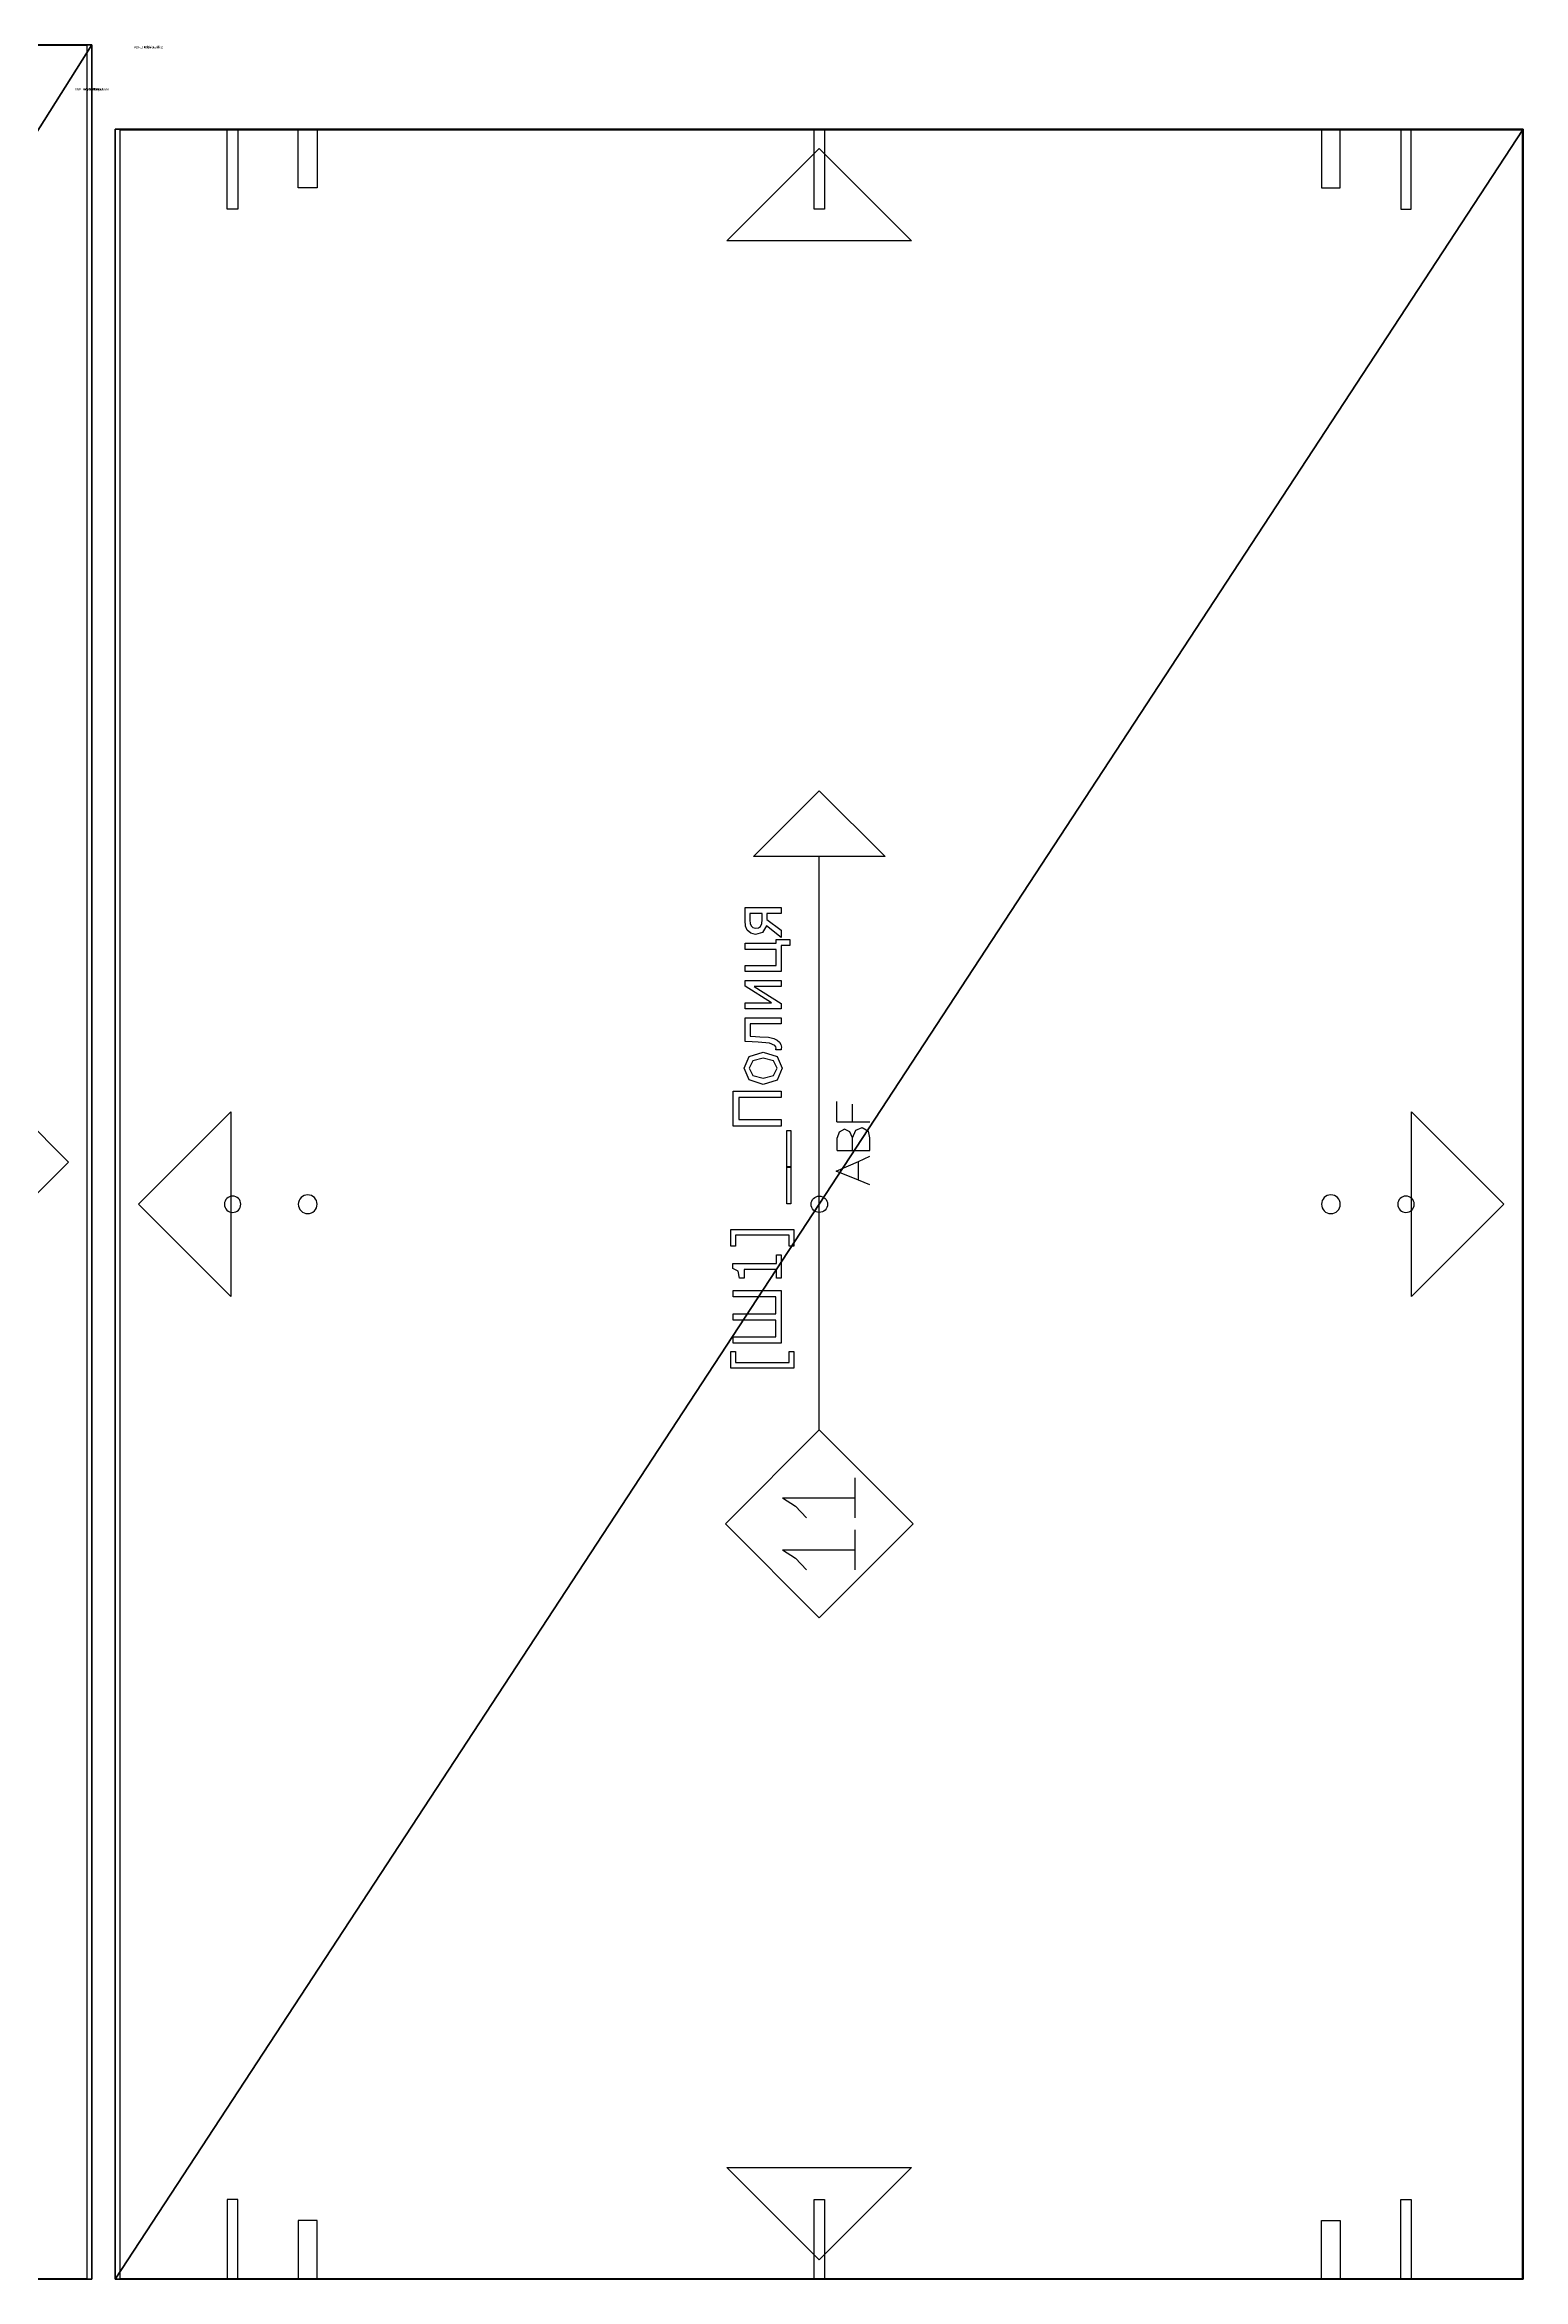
# Model space of a CAD drawing. Header units: millimetres. Extents: x -53597 to 18, y -2458 to 2097.
# Drawn here: x -5986 to -5356, y 0 to 952 of the extents above; entities that cross this region are included whole.
import ezdxf

# ---------------------------------------------------------------- set-up
doc = ezdxf.new("R2010")
doc.units = ezdxf.units.MM
doc.header["$LTSCALE"] = 25.4
doc.layers.get('0').update_dxf_attribs({"true_color": 0xffffff})
for name, color, linetype, true_color in [('-', 216, 'Continuous', 0x770077), ('ABF_cuttingLines', 32, 'Continuous', 0xcc6600), ('ABF_D10.0_DEPTH18', 134, 'Continuous', 0x009987), ('ABF_D5.0_DEPTH1', 36, 'Continuous', 0x664400), ('ABF_edgeBanding', 32, 'Continuous', 0xcc5400), ('ABF_Label', 253, 'Continuous', 0x9999cc), ('D7-DEPTHF-$44817', 134, 'Continuous', 0x009987), ('D8-DEPTH12-$38878', 252, 'Continuous', 0x777799), ('DSIDE-4.5', 190, 'Continuous', 0x9900ff), ('DSIDE-8', 22, 'Continuous', 0xcc4400), ('Dside4.5', 134, 'Continuous', 0x009987)]:
    doc.layers.add(name, color=color, linetype=linetype, true_color=true_color)

# ---------------------------------------------------------------- blocks, each defined once
blk = doc.blocks.new('Group527#2')
at = {"layer": 'D7-DEPTHF-$44817', "color": 0, "extrusion": (0, 0, -1)}
blk.add_circle((-9, 0), 3.5, dxfattribs=at)
at = {"layer": 'D8-DEPTH12-$38878', "color": 0, "extrusion": (0, 0, -1)}
blk.add_circle((-9, -32), 4, dxfattribs=at)
blk = doc.blocks.new('Group531#1')
at = {"layer": 'D7-DEPTHF-$44817', "color": 0, "extrusion": (0, 0, -1)}
blk.add_circle((-9, 0), 3.5, dxfattribs=at)
at = {"layer": 'D8-DEPTH12-$38878', "color": 0, "extrusion": (0, 0, -1)}
blk.add_circle((-9, 32), 4, dxfattribs=at)
blk = doc.blocks.new('Group538#1')
at = {"layer": 'D7-DEPTHF-$44817', "color": 0}
blk.add_circle((9, 0, 18), 3.5, dxfattribs=at)
blk = doc.blocks.new('Group564#1')
at = {"layer": 'DSIDE-4.5', "color": 0, "extrusion": (-1, 0, -3.49763e-16)}
blk.add_circle((0, -9), 2.25, dxfattribs=at)
at = {"layer": 'DSIDE-8', "color": 0, "extrusion": (-1, 0, -3.49763e-16)}
blk.add_circle((32, -9), 4, dxfattribs=at)
blk = doc.blocks.new('Group565#1')
at = {"layer": 'DSIDE-4.5', "color": 0}
blk.add_polyline3d([(0, -2.25, 0), (-34, -2.25, 0), (-34, 2.25, 0), (0, 2.25, 0), (0, -2.25, 0)], close=True, dxfattribs=at)
at = {"layer": 'DSIDE-8', "color": 0}
blk.add_polyline3d([(0, -36, 0), (-25, -36, 0), (-25, -28, 0), (0, -28, 0), (0, -36, 0)], close=True, dxfattribs=at)
blk = doc.blocks.new('Group568#1')
at = {"layer": 'DSIDE-4.5', "color": 0, "extrusion": (-1, 0, -3.49763e-16)}
blk.add_circle((0, -9), 2.25, dxfattribs=at)
at = {"layer": 'DSIDE-8', "color": 0, "extrusion": (-1, 0, -3.49763e-16)}
blk.add_circle((-32, -9), 4, dxfattribs=at)
blk = doc.blocks.new('Group569#1')
at = {"layer": 'DSIDE-4.5', "color": 0}
blk.add_polyline3d([(0, 2.25, 0), (-34, 2.25, 0), (-34, -2.25, 0), (0, -2.25, 0), (0, 2.25, 0)], close=True, dxfattribs=at)
at = {"layer": 'DSIDE-8', "color": 0}
blk.add_polyline3d([(0, 36, 0), (-25, 36, 0), (-25, 28, 0), (0, 28, 0), (0, 36, 0)], close=True, dxfattribs=at)
blk = doc.blocks.new('Group572#1')
at = {"layer": 'DSIDE-4.5', "color": 0, "extrusion": (1, 0, 3.49763e-16)}
blk.add_circle((0, -9), 2.25, dxfattribs=at)
at = {"layer": 'DSIDE-8', "color": 0, "extrusion": (1, 0, 3.49763e-16)}
blk.add_circle((-32, -9), 4, dxfattribs=at)
blk = doc.blocks.new('Group573#1')
at = {"layer": 'DSIDE-4.5', "color": 0}
blk.add_polyline3d([(0, -2.25, 0), (34, -2.25, 0), (34, 2.25, 0), (0, 2.25, 0), (0, -2.25, 0)], close=True, dxfattribs=at)
at = {"layer": 'DSIDE-8', "color": 0}
blk.add_polyline3d([(0, -36, 0), (25, -36, 0), (25, -28, 0), (0, -28, 0), (0, -36, 0)], close=True, dxfattribs=at)
blk = doc.blocks.new('Group576#1')
at = {"layer": 'DSIDE-4.5', "color": 0, "extrusion": (1, 0, 3.49763e-16)}
blk.add_circle((0, -9), 2.25, dxfattribs=at)
at = {"layer": 'DSIDE-8', "color": 0, "extrusion": (1, 0, 3.49763e-16)}
blk.add_circle((32, -9), 4, dxfattribs=at)
blk = doc.blocks.new('Group577#1')
at = {"layer": 'DSIDE-4.5', "color": 0}
blk.add_polyline3d([(0, 2.25, 0), (34, 2.25, 0), (34, -2.25, 0), (0, -2.25, 0), (0, 2.25, 0)], close=True, dxfattribs=at)
at = {"layer": 'DSIDE-8', "color": 0}
blk.add_polyline3d([(0, 36, 0), (25, 36, 0), (25, 28, 0), (0, 28, 0), (0, 36, 0)], close=True, dxfattribs=at)
blk = doc.blocks.new('Group575#2')
at = {"layer": 'Dside4.5', "color": 0, "extrusion": (1, 0, 0)}
blk.add_circle((0, -9), 2.25, dxfattribs=at)
blk = doc.blocks.new('Group576#2')
at = {"layer": 'Dside4.5', "color": 0}
blk.add_polyline3d([(0, -2.25, 0), (-34, -2.25, 0), (-34, 2.25, 0), (0, 2.25, 0), (0, -2.25, 0)], close=True, dxfattribs=at)
blk = doc.blocks.new('Group578#1')
at = {"layer": 'Dside4.5', "color": 0, "extrusion": (-1, 0, 0)}
blk.add_circle((0, -9), 2.25, dxfattribs=at)
blk = doc.blocks.new('Group579#1')
at = {"layer": 'Dside4.5', "color": 0}
blk.add_polyline3d([(0, 2.25, 0), (34, 2.25, 0), (34, -2.25, 0), (0, -2.25, 0), (0, 2.25, 0)], close=True, dxfattribs=at)
blk = doc.blocks.new('Group446#1')
at = {"layer": 'ABF_Label', "color": 0}
for p, q in [((-44.35, 6.86), (-44.35, 23.92)), ((-44.35, 23.92), (-39.8, 23.92)), ((-39.8, 22.67), (-42.82, 22.67)), ((-42.82, 22.67), (-42.82, 8.11)), ((-39.8, 23.92), (-39.8, 22.67)), ((-37.62, 10.29), (-37.62, 23.33)), ((-37.62, 23.33), (-35.88, 23.33)), ((-35.88, 23.33), (-35.88, 11.8)), ((-31.35, 11.8), (-31.35, 23.33)), ((-31.35, 23.33), (-29.61, 23.33)), ((-29.61, 23.33), (-29.61, 11.8)), ((-25.08, 11.8), (-25.08, 23.33)), ((-25.08, 23.33), (-23.34, 23.33)), ((-23.34, 23.33), (-23.34, 10.29)), ((-20.04, 21.55), (-18.06, 21.94)), ((-20.04, 20.36), (-20.04, 21.55)), ((-17.67, 20.36), (-20.04, 20.36)), ((-18.06, 21.94), (-17.35, 23.38)), ((-17.67, 11.62), (-17.67, 20.36)), ((-17.35, 23.38), (-15.99, 23.38)), ((-15.99, 23.38), (-15.99, 11.62)), ((-11.37, 22.67), (-11.37, 23.92)), ((-11.37, 23.92), (-6.81, 23.92)), ((-8.35, 22.67), (-11.37, 22.67)), ((-8.35, 8.11), (-8.35, 22.67)), ((-6.81, 23.92), (-6.81, 6.86)), ((21.15, 10.29), (21.15, 23.33)), ((21.15, 23.33), (30.62, 23.33)), ((28.89, 21.79), (22.89, 21.79)), ((22.89, 21.79), (22.89, 10.29)), ((28.89, 10.29), (28.89, 21.79)), ((30.62, 23.33), (30.62, 10.29)), ((32.44, 15.18), (33.65, 18.99)), ((33.65, 18.99), (36.82, 20.35)), ((36.82, 18.93), (34.84, 18)), ((36.82, 20.35), (39.99, 18.99)), ((38.79, 18), (36.82, 18.93)), ((39.99, 18.99), (41.18, 15.18)), ((43.88, 16.5), (43.95, 18.2)), ((43.95, 18.2), (44, 20.07)), ((44, 20.07), (50.45, 20.07)), ((45.44, 18.69), (45.39, 17.29)), ((48.8, 18.69), (45.44, 18.69)), ((48.8, 10.29), (48.8, 18.69)), ((50.45, 20.07), (50.45, 10.29)), ((52.83, 10.29), (52.83, 20.07)), ((52.83, 20.07), (54.46, 20.07)), ((54.46, 20.07), (54.46, 12.89)), ((54.46, 12.89), (59.02, 20.07)), ((59.02, 20.07), (60.56, 20.07)), ((60.56, 20.07), (60.56, 10.29)), ((62.94, 10.29), (62.94, 20.07)), ((62.94, 20.07), (64.59, 20.07)), ((64.59, 20.07), (64.59, 11.71)), ((68.96, 11.71), (68.96, 20.07)), ((68.96, 20.07), (70.6, 20.07)), ((70.6, 20.07), (70.6, 11.71)), ((72.99, 17.29), (73.31, 18.56)), ((73.31, 18.56), (74.17, 19.49)), ((74.17, 19.49), (75.27, 19.93)), ((75.32, 18.46), (74.84, 17.94)), ((75.27, 19.93), (76.76, 20.07)), ((75.95, 18.7), (75.32, 18.46)), ((76.85, 18.76), (75.95, 18.7)), ((76.76, 20.07), (80.28, 20.07)), ((78.63, 18.76), (76.85, 18.76)), ((78.63, 15.47), (78.63, 18.76)), ((80.28, 20.07), (80.28, 10.29)), ((33.61, 11.41), (32.44, 15.18)), ((34.84, 18), (34.14, 15.18)), ((34.14, 15.18), (34.84, 12.39)), ((34.84, 12.39), (36.82, 11.44)), ((36.82, 11.44), (38.79, 12.37)), ((39.48, 15.18), (38.79, 18)), ((38.79, 12.37), (39.48, 15.18)), ((41.18, 15.18), (39.99, 11.36)), ((42.95, 12), (43.59, 13.5)), ((43.59, 13.5), (43.88, 16.5)), ((44.84, 12.29), (44.41, 11.39)), ((45.16, 13.78), (44.84, 12.29)), ((45.33, 16.08), (45.16, 13.78)), ((45.39, 17.29), (45.33, 16.08)), ((58.93, 17.59), (54.32, 10.29)), ((58.93, 10.29), (58.93, 17.59)), ((72.19, 10.29), (75.33, 14.32)), ((73.55, 15.39), (72.99, 17.29)), ((75.33, 14.32), (73.55, 15.39)), ((77.01, 14.17), (74.11, 10.29)), ((74.84, 17.94), (74.68, 17.24)), ((74.68, 17.24), (74.79, 16.45)), ((74.79, 16.45), (75.18, 15.9)), ((75.18, 15.9), (75.93, 15.55)), ((75.93, 15.55), (76.9, 15.47)), ((76.9, 15.47), (78.63, 15.47)), ((78.63, 14.17), (77.01, 14.17)), ((78.63, 10.29), (78.63, 14.17)), ((-95.78, 6.47), (-98.89, 3.45)), ((-93.49, 9.92), (-95.78, 6.47)), ((-93.49, 9.92), (-93.49, -9.75)), ((-81.71, 6.47), (-84.82, 3.45)), ((-79.42, 9.92), (-81.71, 6.47)), ((-79.42, 9.92), (-79.42, -9.75)), ((-39.8, 6.86), (-44.35, 6.86)), ((-42.82, 8.11), (-39.8, 8.11)), ((-39.8, 8.11), (-39.8, 6.86)), ((-23.34, 10.29), (-37.62, 10.29)), ((-35.88, 11.8), (-31.35, 11.8)), ((-29.61, 11.8), (-25.08, 11.8)), ((-20.04, 10.29), (-20.04, 11.62)), ((-20.04, 11.62), (-17.67, 11.62)), ((-13.68, 10.29), (-20.04, 10.29)), ((-15.99, 11.62), (-13.68, 11.62)), ((-13.68, 11.62), (-13.68, 10.29)), ((-11.37, 6.86), (-11.37, 8.11)), ((-11.37, 8.11), (-8.35, 8.11)), ((-6.81, 6.86), (-11.37, 6.86)), ((0.11, 7.66), (0.11, 8.8)), ((0.11, 8.8), (9.9, 8.8)), ((9.9, 7.66), (0.11, 7.66)), ((9.9, 8.8), (10.18, 8.8)), ((9.9, 7.66), (9.9, 8.8)), ((9.9, 8.8), (19.97, 8.8)), ((10.18, 7.66), (9.9, 7.66)), ((19.97, 7.66), (9.9, 7.66)), ((10.18, 8.8), (10.18, 7.66)), ((19.97, 8.8), (19.97, 7.66)), ((22.89, 10.29), (21.15, 10.29)), ((30.62, 10.29), (28.89, 10.29)), ((36.82, 10.02), (33.61, 11.41)), ((39.99, 11.36), (36.82, 10.02)), ((41.81, 10.29), (41.81, 11.73)), ((41.81, 11.73), (41.9, 11.73)), ((42.12, 10.28), (41.81, 10.29)), ((41.9, 11.73), (42.03, 11.72)), ((42.03, 11.72), (42.18, 11.71)), ((42.48, 10.27), (42.12, 10.28)), ((42.18, 11.71), (42.59, 11.77)), ((43.25, 10.41), (42.48, 10.27)), ((42.59, 11.77), (42.95, 12)), ((43.89, 10.8), (43.25, 10.41)), ((44.41, 11.39), (43.89, 10.8)), ((50.45, 10.29), (48.8, 10.29)), ((54.32, 10.29), (52.83, 10.29)), ((60.56, 10.29), (58.93, 10.29)), ((70.04, 10.29), (62.94, 10.29)), ((64.59, 11.71), (68.96, 11.71)), ((70.04, 7.94), (70.04, 10.29)), ((71.58, 7.94), (70.04, 7.94)), ((70.6, 11.71), (71.58, 11.71)), ((71.58, 11.71), (71.58, 7.94)), ((74.11, 10.29), (72.19, 10.29)), ((80.28, 10.29), (78.63, 10.29)), ((-61.05, 0), (94.07, 0)), ((6.49, -10.57), (8.95, -4.58)), ((8.95, -4.58), (11.61, -10.57)), ((14.53, -4.88), (17.96, -4.88)), ((14.53, -4.88), (14.53, -8.98)), ((19.51, -5.38), (17.96, -4.88)), ((20.29, -6.84), (19.51, -5.38)), ((22.27, -4.79), (22.27, -8.97)), ((22.27, -4.79), (27.81, -4.79)), ((-98.89, -9.75), (-93.49, -9.75)), ((-93.49, -9.75), (-88.07, -9.75)), ((-84.82, -9.75), (-79.42, -9.75)), ((-79.42, -9.75), (-74, -9.75)), ((5.21, -13.72), (6.49, -10.57)), ((6.49, -10.57), (11.61, -10.57)), ((11.61, -10.57), (13.01, -13.72)), ((14.53, -8.98), (14.53, -13.72)), ((14.53, -8.98), (17.96, -8.98)), ((17.96, -8.98), (19.55, -8.25)), ((17.96, -8.98), (20.04, -9.9)), ((19.55, -8.25), (20.29, -6.84)), ((20.74, -11.59), (19.76, -13.36)), ((20.04, -9.9), (20.74, -11.59)), ((22.27, -8.97), (27.09, -8.97)), ((22.27, -8.97), (22.27, -13.72)), ((14.53, -13.72), (17.96, -13.72)), ((17.96, -13.72), (19.76, -13.36))]:
    blk.add_line(p, q, dxfattribs=at)
for points in [[(-61.05, 0, 0), (-86.45, -25.4, 0), (-111.85, 0, 0), (-86.45, 25.4, 0), (-61.05, 0, 0)], [(94.07, 17.78, 0), (111.85, 0, 0), (94.07, -17.78, 0), (94.07, 17.78, 0)]]:
    blk.add_polyline3d(points, close=True, dxfattribs=at)
blk = doc.blocks.new('Group470#1')
at = {"layer": 'ABF_cuttingLines', "color": 0}
blk.add_polyline3d([(617.6, -16.9, 0), (20, -16.9, 0), (20, -932.1, 0), (617.6, -932.1, 0), (617.6, -16.9, 0)], close=True, dxfattribs=at)
blk = doc.blocks.new('Group471#1')
at = {"layer": 'ABF_edgeBanding', "color": 0}
for points in [[(318, -24.77, 0), (357.34, -64.11, 0), (278.66, -64.11, 0), (318, -24.77, 0)], [(27.87, -474.5, 0), (67.21, -435.16, 0), (67.21, -513.84, 0), (27.87, -474.5, 0)], [(609.73, -474.5, 0), (570.39, -513.84, 0), (570.39, -435.16, 0), (609.73, -474.5, 0)], [(318, -924.23, 0), (278.66, -884.89, 0), (357.34, -884.89, 0), (318, -924.23, 0)]]:
    blk.add_polyline3d(points, close=True, dxfattribs=at)
blk = doc.blocks.new('_____#20')
at = {"color": 0}
for p, q in [((18, -16.5), (18, -932.5)), ((618, -16.5), (18, -16.5)), ((618, -16.5, 18), (18, -16.5, 18)), ((18, -16.5, 18), (18, -932.5, 18)), ((618, -16.5), (18, -16.5)), ((18, -16.5), (18, -16.5, 18)), ((618, -16.5, 18), (18, -16.5, 18)), ((18, -16.5), (18, -932.5)), ((18, -16.5, 18), (18, -932.5, 18)), ((18, -16.5), (18, -16.5, 18)), ((618, -932.5), (618, -16.5)), ((618, -932.5, 18), (618, -16.5, 18)), ((618, -932.5), (618, -16.5)), ((618, -16.5), (618, -16.5, 18)), ((618, -932.5, 18), (618, -16.5, 18)), ((618, -16.5), (618, -16.5, 18)), ((18, -932.5), (618, -932.5)), ((18, -932.5, 18), (618, -932.5, 18)), ((18, -932.5), (18, -932.5, 18)), ((18, -932.5), (618, -932.5)), ((18, -932.5, 18), (618, -932.5, 18)), ((18, -932.5), (18, -932.5, 18)), ((618, -932.5), (618, -932.5, 18)), ((618, -932.5), (618, -932.5, 18))]:
    blk.add_line(p, q, dxfattribs=at)
ref = blk.add_blockref('Group527#2', (68, -483.5), dxfattribs=dict(at, rotation=90.00000000000001))
ref.add_attrib('Skp_GroupInstanceName', '_ABF_minifixPlasticBase', (0, 0), dxfattribs={"height": 1})
ref = blk.add_blockref('Group531#1', (568, -483.5), dxfattribs=dict(at, rotation=90.00000000000001))
ref.add_attrib('Skp_GroupInstanceName', '_ABF_minifixPlasticBase', (0, 0), dxfattribs={"height": 1})
ref = blk.add_blockref('Group538#1', (318, -483.5), dxfattribs=dict(at, rotation=90.00000000000001))
ref.add_attrib('Skp_GroupInstanceName', '_ABF_screwInside', (0, 0), dxfattribs={"height": 1})
ref = blk.add_blockref('Group564#1', (68, -16.5, 18), dxfattribs=dict(at, rotation=90.00000000000001))
ref.add_attrib('Skp_GroupInstanceName', '_ABF_sideDrill', (0, 0), dxfattribs={"height": 1})
ref = blk.add_blockref('Group565#1', (68, -16.5, 18), dxfattribs=dict(at, rotation=90.00000000000001))
ref.add_attrib('Skp_GroupInstanceName', '_ABF_sideDrillDepth', (0, 0), dxfattribs={"height": 1})
ref = blk.add_blockref('Group568#1', (568, -16.5, 18), dxfattribs=dict(at, rotation=90.00000000000001))
ref.add_attrib('Skp_GroupInstanceName', '_ABF_sideDrill', (0, 0), dxfattribs={"height": 1})
ref = blk.add_blockref('Group569#1', (568, -16.5, 18), dxfattribs=dict(at, rotation=90.00000000000001))
ref.add_attrib('Skp_GroupInstanceName', '_ABF_sideDrillDepth', (0, 0), dxfattribs={"height": 1})
ref = blk.add_blockref('Group572#1', (68, -932.5, 18), dxfattribs=dict(at, rotation=90.00000000000001))
ref.add_attrib('Skp_GroupInstanceName', '_ABF_sideDrill', (0, 0), dxfattribs={"height": 1})
ref = blk.add_blockref('Group573#1', (68, -932.5, 18), dxfattribs=dict(at, rotation=90.00000000000001))
ref.add_attrib('Skp_GroupInstanceName', '_ABF_sideDrillDepth', (0, 0), dxfattribs={"height": 1})
ref = blk.add_blockref('Group576#1', (568, -932.5, 18), dxfattribs=dict(at, rotation=90.00000000000001))
ref.add_attrib('Skp_GroupInstanceName', '_ABF_sideDrill', (0, 0), dxfattribs={"height": 1})
ref = blk.add_blockref('Group577#1', (568, -932.5, 18), dxfattribs=dict(at, rotation=90.00000000000001))
ref.add_attrib('Skp_GroupInstanceName', '_ABF_sideDrillDepth', (0, 0), dxfattribs={"height": 1})
ref = blk.add_blockref('Group575#2', (318, -16.5, 18), dxfattribs=dict(at, rotation=90.00000000000001))
ref.add_attrib('Skp_GroupInstanceName', '_ABF_sideDrill', (0, 0), dxfattribs={"height": 1})
ref = blk.add_blockref('Group576#2', (318, -16.5, 18), dxfattribs=dict(at, rotation=90.00000000000001))
ref.add_attrib('Skp_GroupInstanceName', '_ABF_sideDrillDepth', (0, 0), dxfattribs={"height": 1})
ref = blk.add_blockref('Group578#1', (318, -932.5, 18), dxfattribs=dict(at, rotation=90.00000000000001))
ref.add_attrib('Skp_GroupInstanceName', '_ABF_sideDrill', (0, 0), dxfattribs={"height": 1})
ref = blk.add_blockref('Group579#1', (318, -932.5, 18), dxfattribs=dict(at, rotation=90.00000000000001))
ref.add_attrib('Skp_GroupInstanceName', '_ABF_sideDrillDepth', (0, 0), dxfattribs={"height": 1})
at = {"layer": 'ABF_cuttingLines', "color": 0}
ref = blk.add_blockref('Group470#1', (0, 0, 18), dxfattribs=at)
ref.add_attrib('Skp_GroupInstanceName', '_ABF_cuttingLines', (0, 0), dxfattribs={"layer": '0', "height": 1})
at = {"layer": 'ABF_edgeBanding', "color": 0}
ref = blk.add_blockref('Group471#1', (0, 0, 18), dxfattribs=at)
ref.add_attrib('Skp_GroupInstanceName', '_ABF_edgeBanding', (0, 0), dxfattribs={"layer": '0', "height": 1})
at = {"layer": 'ABF_Label', "color": 0}
ref = blk.add_blockref('Group446#1', (318, -474.5, 18), dxfattribs=dict(at, xscale=1.574803149606299, yscale=1.574803149606299, rotation=90))
ref.add_attrib('Skp_GroupInstanceName', '_ABF_Label', (0, 0), dxfattribs={"layer": '0', "height": 1})
at = {"color": 0}
mesh = blk.add_polyface(dxfattribs=at)
corners = [(618, -16.5), (18, -932.5), (18, -16.5), (618, -932.5)]
mesh.append_faces([[corners[k] for k in face] for face in [(0, 1, 2), (1, 0, 3)]], dxfattribs={"vtx0": -1, "color": 0})
at = {"color": 7, "true_color": 0xffffff}
mesh = blk.add_polyface(dxfattribs=at)
corners = [(18, -932.5, 18), (618, -16.5, 18), (18, -16.5, 18), (618, -932.5, 18)]
mesh.append_faces([[corners[k] for k in face] for face in [(0, 1, 2), (1, 0, 3)]], dxfattribs={"vtx0": -1, "color": 7})
at = {"color": 0}
mesh = blk.add_polyface(dxfattribs=at)
corners = [(18, -16.5, 18), (618, -16.5), (18, -16.5), (618, -16.5, 18)]
mesh.append_faces([[corners[k] for k in face] for face in [(0, 1, 2), (1, 0, 3)]], dxfattribs={"vtx0": -1, "color": 0})
mesh = blk.add_polyface(dxfattribs=at)
corners = [(18, -16.5, 18), (18, -932.5), (18, -932.5, 18), (18, -16.5)]
mesh.append_faces([[corners[k] for k in face] for face in [(0, 1, 2), (1, 0, 3)]], dxfattribs={"vtx0": -1, "color": 0})
mesh = blk.add_polyface(dxfattribs=at)
corners = [(618, -16.5), (618, -932.5, 18), (618, -932.5), (618, -16.5, 18)]
mesh.append_faces([[corners[k] for k in face] for face in [(0, 1, 2), (1, 0, 3)]], dxfattribs={"vtx0": -1, "color": 0})
mesh = blk.add_polyface(dxfattribs=at)
corners = [(618, -932.5, 18), (18, -932.5), (618, -932.5), (18, -932.5, 18)]
mesh.append_faces([[corners[k] for k in face] for face in [(0, 1, 2), (1, 0, 3)]], dxfattribs={"vtx0": -1, "color": 0})
blk = doc.blocks.new('Group517#1')
at = {"layer": 'D7-DEPTHF-$44817', "color": 0, "extrusion": (0, 0, -1)}
blk.add_circle((9, 0), 3.5, dxfattribs=at)
at = {"layer": 'D8-DEPTH12-$38878', "color": 0, "extrusion": (0, 0, -1)}
blk.add_circle((9, -32), 4, dxfattribs=at)
blk = doc.blocks.new('Group521#1')
at = {"layer": 'D7-DEPTHF-$44817', "color": 0, "extrusion": (0, 0, -1)}
blk.add_circle((9, 0), 3.5, dxfattribs=at)
at = {"layer": 'D8-DEPTH12-$38878', "color": 0, "extrusion": (0, 0, -1)}
blk.add_circle((9, 32), 4, dxfattribs=at)
blk = doc.blocks.new('Group535#1')
at = {"layer": 'D7-DEPTHF-$44817', "color": 0, "extrusion": (0, 0, -1)}
blk.add_circle((9, 0), 3.5, dxfattribs=at)
at = {"layer": 'D8-DEPTH12-$38878', "color": 0, "extrusion": (0, 0, -1)}
blk.add_circle((9, -32), 4, dxfattribs=at)
blk = doc.blocks.new('Group539#1')
at = {"layer": 'D7-DEPTHF-$44817', "color": 0, "extrusion": (0, 0, -1)}
blk.add_circle((9, 0), 3.5, dxfattribs=at)
at = {"layer": 'D8-DEPTH12-$38878', "color": 0, "extrusion": (0, 0, -1)}
blk.add_circle((9, 32), 4, dxfattribs=at)
blk = doc.blocks.new('Group541#2')
at = {"layer": 'D7-DEPTHF-$44817', "color": 0}
blk.add_circle((-9, 0, 18), 3.5, dxfattribs=at)
blk = doc.blocks.new('Group553#1')
at = {"layer": 'D7-DEPTHF-$44817', "color": 0, "extrusion": (0, 0, -1)}
blk.add_circle((9, 0), 3.5, dxfattribs=at)
at = {"layer": 'D8-DEPTH12-$38878', "color": 0, "extrusion": (0, 0, -1)}
blk.add_circle((9, -32), 4, dxfattribs=at)
blk = doc.blocks.new('Group557#1')
at = {"layer": 'D7-DEPTHF-$44817', "color": 0, "extrusion": (0, 0, -1)}
blk.add_circle((9, 0), 3.5, dxfattribs=at)
at = {"layer": 'D8-DEPTH12-$38878', "color": 0, "extrusion": (0, 0, -1)}
blk.add_circle((9, 32), 4, dxfattribs=at)
blk = doc.blocks.new('Group559#2')
at = {"layer": 'D7-DEPTHF-$44817', "color": 0}
blk.add_circle((-9, 0, 18), 3.5, dxfattribs=at)
blk = doc.blocks.new('_____#2')
at = {"layer": 'ABF_D10.0_DEPTH18', "color": 0}
blk.add_circle((5, 5), 5, dxfattribs=at)
blk = doc.blocks.new('_____#4')
at = {"layer": 'ABF_D5.0_DEPTH1', "color": 0}
blk.add_circle((2.5, 2.5), 2.5, dxfattribs=at)
blk = doc.blocks.new('_____#5')
at = {"layer": 'ABF_D5.0_DEPTH1', "color": 0}
blk.add_circle((2.5, 2.5), 2.5, dxfattribs=at)
blk = doc.blocks.new('_____#1')
at = {"layer": 'ABF_D10.0_DEPTH18', "color": 0}
blk.add_circle((5, 5), 5, dxfattribs=at)
blk = doc.blocks.new('_____#3')
at = {"layer": 'ABF_D5.0_DEPTH1', "color": 0}
blk.add_circle((2.5, 2.5), 2.5, dxfattribs=at)
blk = doc.blocks.new('_____#6')
at = {"layer": 'ABF_D5.0_DEPTH1', "color": 0}
blk.add_circle((2.5, 2.5), 2.5, dxfattribs=at)
blk = doc.blocks.new('_____#7')
at = {"layer": 'ABF_D10.0_DEPTH18', "color": 0}
blk.add_circle((5, 5), 5, dxfattribs=at)
blk = doc.blocks.new('_____#8')
at = {"layer": 'ABF_D5.0_DEPTH1', "color": 0}
blk.add_circle((2.5, 2.5), 2.5, dxfattribs=at)
blk = doc.blocks.new('_____#13')
at = {"layer": 'ABF_D5.0_DEPTH1', "color": 0}
blk.add_circle((2.5, 2.5), 2.5, dxfattribs=at)
blk = doc.blocks.new('_____#14')
at = {"layer": 'ABF_D10.0_DEPTH18', "color": 0}
blk.add_circle((5, 5), 5, dxfattribs=at)
blk = doc.blocks.new('_____#15')
at = {"layer": 'ABF_D5.0_DEPTH1', "color": 0}
blk.add_circle((2.5, 2.5), 2.5, dxfattribs=at)
blk = doc.blocks.new('_____#18')
at = {"layer": 'ABF_D5.0_DEPTH1', "color": 0}
blk.add_circle((2.5, 2.5), 2.5, dxfattribs=at)
blk = doc.blocks.new('_____#21')
at = {"layer": 'ABF_D10.0_DEPTH18', "color": 0}
blk.add_circle((5, 5), 5, dxfattribs=at)
blk = doc.blocks.new('_____#22')
at = {"layer": 'ABF_D5.0_DEPTH1', "color": 0}
blk.add_circle((2.5, 2.5), 2.5, dxfattribs=at)
blk = doc.blocks.new('_____#23')
at = {"layer": 'ABF_D5.0_DEPTH1', "color": 0}
blk.add_circle((2.5, 2.5), 2.5, dxfattribs=at)
blk = doc.blocks.new('_____#28')
at = {"layer": 'ABF_D10.0_DEPTH18', "color": 0}
blk.add_circle((5, 5), 5, dxfattribs=at)
blk = doc.blocks.new('_____#29')
at = {"layer": 'ABF_D5.0_DEPTH1', "color": 0}
blk.add_circle((2.5, 2.5), 2.5, dxfattribs=at)
blk = doc.blocks.new('_____#30')
at = {"layer": 'ABF_D5.0_DEPTH1', "color": 0}
blk.add_circle((2.5, 2.5), 2.5, dxfattribs=at)
blk = doc.blocks.new('Group413#1')
at = {"layer": 'D7-DEPTHF-$44817', "color": 0}
blk.add_circle((-9, 0, 18), 3.5, dxfattribs=at)
blk = doc.blocks.new('Group432#1')
at = {"layer": 'ABF_Label', "color": 0}
for p, q in [((-29.93, 6.86), (-29.93, 23.92)), ((-29.93, 23.92), (-25.37, 23.92)), ((-25.37, 22.67), (-28.4, 22.67)), ((-28.4, 22.67), (-28.4, 8.11)), ((-25.37, 23.92), (-25.37, 22.67)), ((-23.19, 10.29), (-23.19, 23.33)), ((-23.19, 23.33), (-21.46, 23.33)), ((-21.46, 23.33), (-21.46, 11.8)), ((-16.92, 11.8), (-16.92, 23.33)), ((-16.92, 23.33), (-15.19, 23.33)), ((-15.19, 23.33), (-15.19, 11.8)), ((-10.65, 11.8), (-10.65, 23.33)), ((-10.65, 23.33), (-8.92, 23.33)), ((-8.92, 23.33), (-8.92, 10.29)), ((-5.61, 21.55), (-3.64, 21.94)), ((-5.61, 20.36), (-5.61, 21.55)), ((-3.25, 20.36), (-5.61, 20.36)), ((-3.64, 21.94), (-2.93, 23.38)), ((-3.25, 11.62), (-3.25, 20.36)), ((-2.93, 23.38), (-1.57, 23.38)), ((-1.57, 23.38), (-1.57, 11.62)), ((3.06, 22.67), (3.06, 23.92)), ((3.06, 23.92), (7.61, 23.92)), ((6.08, 22.67), (3.06, 22.67)), ((6.08, 8.11), (6.08, 22.67)), ((7.61, 23.92), (7.61, 6.86)), ((36.96, 16.72), (37.65, 23.33)), ((37.65, 23.33), (44.93, 23.33)), ((39.28, 21.83), (38.49, 16.09)), ((43.2, 21.83), (39.28, 21.83)), ((43.2, 11.83), (43.2, 21.83)), ((44.93, 23.33), (44.93, 11.83)), ((47.71, 10.29), (47.71, 20.07)), ((47.71, 20.07), (49.35, 20.07)), ((49.35, 20.07), (49.35, 16.12)), ((53.79, 16.12), (53.79, 20.07)), ((53.79, 20.07), (55.43, 20.07)), ((55.43, 20.07), (55.43, 10.29)), ((57.11, 15.18), (58.32, 18.99)), ((58.32, 18.99), (61.49, 20.35)), ((61.49, 18.93), (59.51, 18)), ((61.49, 20.35), (64.66, 18.99)), ((63.46, 18), (61.49, 18.93)), ((64.66, 18.99), (65.86, 15.18)), ((-80.17, -5.18), (-67.91, 12.66)), ((-67.91, 12.66), (-67.91, -5.18)), ((35.12, 11.83), (36.96, 16.72)), ((38.49, 16.09), (36.79, 11.83)), ((49.35, 16.12), (53.79, 16.12)), ((53.79, 14.7), (49.35, 14.7)), ((49.35, 14.7), (49.35, 10.29)), ((53.79, 10.29), (53.79, 14.7)), ((58.28, 11.41), (57.11, 15.18)), ((59.51, 18), (58.81, 15.18)), ((58.81, 15.18), (59.51, 12.39)), ((59.51, 12.39), (61.49, 11.44)), ((61.49, 11.44), (63.46, 12.37)), ((64.16, 15.18), (63.46, 18)), ((63.46, 12.37), (64.16, 15.18)), ((65.86, 15.18), (64.66, 11.36)), ((-25.37, 6.86), (-29.93, 6.86)), ((-28.4, 8.11), (-25.37, 8.11)), ((-25.37, 8.11), (-25.37, 6.86)), ((-8.92, 10.29), (-23.19, 10.29)), ((-21.46, 11.8), (-16.92, 11.8)), ((-15.19, 11.8), (-10.65, 11.8)), ((-5.61, 10.29), (-5.61, 11.62)), ((-5.61, 11.62), (-3.25, 11.62)), ((0.74, 10.29), (-5.61, 10.29)), ((-1.57, 11.62), (0.74, 11.62)), ((0.74, 11.62), (0.74, 10.29)), ((3.06, 6.86), (3.06, 8.11)), ((3.06, 8.11), (6.08, 8.11)), ((7.61, 6.86), (3.06, 6.86)), ((14.53, 7.66), (14.53, 8.8)), ((14.53, 8.8), (24.32, 8.8)), ((24.32, 7.66), (14.53, 7.66)), ((24.32, 8.8), (24.6, 8.8)), ((24.32, 7.66), (24.32, 8.8)), ((24.32, 8.8), (34.4, 8.8)), ((24.6, 7.66), (24.32, 7.66)), ((34.4, 7.66), (24.32, 7.66)), ((24.6, 8.8), (24.6, 7.66)), ((34.4, 8.8), (34.4, 7.66)), ((34.41, 7.34), (34.41, 11.83)), ((34.41, 11.83), (35.12, 11.83)), ((36.06, 7.34), (34.41, 7.34)), ((44.52, 10.33), (36.06, 10.33)), ((36.06, 10.33), (36.06, 7.34)), ((36.79, 11.83), (43.2, 11.83)), ((44.52, 7.34), (44.52, 10.33)), ((46.17, 7.34), (44.52, 7.34)), ((44.93, 11.83), (46.17, 11.83)), ((46.17, 11.83), (46.17, 7.34)), ((49.35, 10.29), (47.71, 10.29)), ((55.43, 10.29), (53.79, 10.29)), ((61.49, 10.02), (58.28, 11.41)), ((64.66, 11.36), (61.49, 10.02)), ((-46.62, 0), (79.64, 0)), ((-80.17, -5.18), (-67.91, -5.18)), ((-67.91, -5.18), (-63.88, -5.18)), ((-67.91, -5.18), (-67.91, -12.45)), ((6.49, -10.57), (8.95, -4.58)), ((8.95, -4.58), (11.61, -10.57)), ((14.53, -4.88), (17.96, -4.88)), ((14.53, -4.88), (14.53, -8.98)), ((19.51, -5.38), (17.96, -4.88)), ((20.29, -6.84), (19.51, -5.38)), ((22.27, -4.79), (22.27, -8.97)), ((22.27, -4.79), (27.81, -4.79)), ((5.21, -13.72), (6.49, -10.57)), ((6.49, -10.57), (11.61, -10.57)), ((11.61, -10.57), (13.01, -13.72)), ((14.53, -8.98), (14.53, -13.72)), ((14.53, -8.98), (17.96, -8.98)), ((17.96, -8.98), (19.55, -8.25)), ((17.96, -8.98), (20.04, -9.9)), ((19.55, -8.25), (20.29, -6.84)), ((20.74, -11.59), (19.76, -13.36)), ((20.04, -9.9), (20.74, -11.59)), ((22.27, -8.97), (27.09, -8.97)), ((22.27, -8.97), (22.27, -13.72)), ((14.53, -13.72), (17.96, -13.72)), ((17.96, -13.72), (19.76, -13.36))]:
    blk.add_line(p, q, dxfattribs=at)
for points in [[(-46.62, 0, 0), (-72.02, -25.4, 0), (-97.42, 0, 0), (-72.02, 25.4, 0), (-46.62, 0, 0)], [(79.64, 17.78, 0), (97.42, 0, 0), (79.64, -17.78, 0), (79.64, 17.78, 0)]]:
    blk.add_polyline3d(points, close=True, dxfattribs=at)
blk = doc.blocks.new('Group472#1')
at = {"layer": 'ABF_cuttingLines', "color": 0}
blk.add_polyline3d([(-617.6, -950.1, 0), (-20, -950.1, 0), (-20, 1.1, 0), (-617.6, 1.1, 0), (-617.6, -950.1, 0)], close=True, dxfattribs=at)
blk = doc.blocks.new('Group473#1')
at = {"layer": 'ABF_edgeBanding', "color": 0}
for points in [[(-318, -6.77, 0), (-278.66, -46.11, 0), (-357.34, -46.11, 0), (-318, -6.77, 0)], [(-609.73, -474.5, 0), (-570.39, -435.16, 0), (-570.39, -513.84, 0), (-609.73, -474.5, 0)], [(-27.87, -474.5, 0), (-67.21, -513.84, 0), (-67.21, -435.16, 0), (-27.87, -474.5, 0)], [(-318, -942.23, 0), (-357.34, -902.89, 0), (-278.66, -902.89, 0), (-318, -942.23, 0)]]:
    blk.add_polyline3d(points, close=True, dxfattribs=at)
blk = doc.blocks.new('___#6')
at = {"color": 0}
for p, q in [((-18, 1.5), (-618, 1.5)), ((-18, 1.5, 18), (-618, 1.5, 18)), ((-18, 1.5), (-618, 1.5)), ((-18, 1.5, 18), (-618, 1.5, 18)), ((-18, -950.5), (-18, 1.5)), ((-18, -950.5, 18), (-18, 1.5, 18)), ((-18, -950.5), (-18, 1.5)), ((-18, 1.5), (-18, 1.5, 18)), ((-18, -950.5, 18), (-18, 1.5, 18)), ((-18, 1.5), (-18, 1.5, 18)), ((-618, -950.5), (-18, -950.5)), ((-618, -950.5, 18), (-18, -950.5, 18)), ((-618, -950.5), (-18, -950.5)), ((-618, -950.5, 18), (-18, -950.5, 18)), ((-18, -950.5), (-18, -950.5, 18)), ((-18, -950.5), (-18, -950.5, 18))]:
    blk.add_line(p, q, dxfattribs=at)
at = {"layer": '-', "color": 0}
ref = blk.add_blockref('_____#8', (-571.5, -877, 18), dxfattribs=dict(at, zscale=-1, rotation=90.00000000000001))
ref.add_attrib('Skp_GroupInstanceName', 'ABF_Hole', (0, 0), dxfattribs={"layer": '0', "height": 1})
at = {"layer": '-', "color": 0, "extrusion": (-1.50398e-16, -1.89578e-16, -1)}
ref = blk.add_blockref('_____#29', (571.5, -72, -18), dxfattribs=dict(at, rotation=270))
ref.add_attrib('Skp_GroupInstanceName', 'ABF_Hole', (0, 0), dxfattribs={"layer": '0', "height": 1})
at = {"layer": '-', "color": 0}
ref = blk.add_blockref('_____#7', (-553, -895.5, 18), dxfattribs=dict(at, zscale=-1, rotation=90.00000000000001))
ref.add_attrib('Skp_GroupInstanceName', 'ABF_Hole', (0, 0), dxfattribs={"layer": '0', "height": 1})
at = {"layer": '-', "color": 0, "extrusion": (-1.50398e-16, -1.89578e-16, -1)}
ref = blk.add_blockref('_____#28', (553, -53.5, -18), dxfattribs=dict(at, rotation=270))
ref.add_attrib('Skp_GroupInstanceName', 'ABF_Hole', (0, 0), dxfattribs={"layer": '0', "height": 1})
at = {"layer": '-', "color": 0}
ref = blk.add_blockref('_____#13', (-539.5, -877, 18), dxfattribs=dict(at, zscale=-1, rotation=90.00000000000001))
ref.add_attrib('Skp_GroupInstanceName', 'ABF_Hole', (0, 0), dxfattribs={"layer": '0', "height": 1})
at = {"layer": '-', "color": 0, "extrusion": (-1.50398e-16, -1.89578e-16, -1)}
ref = blk.add_blockref('_____#30', (539.5, -72, -18), dxfattribs=dict(at, rotation=270))
ref.add_attrib('Skp_GroupInstanceName', 'ABF_Hole', (0, 0), dxfattribs={"layer": '0', "height": 1})
at = {"layer": '-', "color": 0}
ref = blk.add_blockref('_____#4', (-331.5, -421, 18), dxfattribs=dict(at, zscale=-1, rotation=90.00000000000001))
ref.add_attrib('Skp_GroupInstanceName', 'ABF_Hole', (0, 0), dxfattribs={"layer": '0', "height": 1})
at = {"layer": '-', "color": 0, "extrusion": (-1.50398e-16, -1.89578e-16, -1)}
ref = blk.add_blockref('_____#22', (331.5, -528, -18), dxfattribs=dict(at, rotation=270))
ref.add_attrib('Skp_GroupInstanceName', 'ABF_Hole', (0, 0), dxfattribs={"layer": '0', "height": 1})
at = {"layer": '-', "color": 0}
ref = blk.add_blockref('_____#2', (-313, -439.5, 18), dxfattribs=dict(at, zscale=-1, rotation=90.00000000000001))
ref.add_attrib('Skp_GroupInstanceName', 'ABF_Hole', (0, 0), dxfattribs={"layer": '0', "height": 1})
at = {"layer": '-', "color": 0, "extrusion": (-1.50398e-16, -1.89578e-16, -1)}
ref = blk.add_blockref('_____#21', (313, -509.5, -18), dxfattribs=dict(at, rotation=270))
ref.add_attrib('Skp_GroupInstanceName', 'ABF_Hole', (0, 0), dxfattribs={"layer": '0', "height": 1})
at = {"layer": '-', "color": 0}
ref = blk.add_blockref('_____#5', (-299.5, -421, 18), dxfattribs=dict(at, zscale=-1, rotation=90.00000000000001))
ref.add_attrib('Skp_GroupInstanceName', 'ABF_Hole', (0, 0), dxfattribs={"layer": '0', "height": 1})
at = {"layer": '-', "color": 0, "extrusion": (-1.50398e-16, -1.89578e-16, -1)}
ref = blk.add_blockref('_____#23', (299.5, -528, -18), dxfattribs=dict(at, rotation=270))
ref.add_attrib('Skp_GroupInstanceName', 'ABF_Hole', (0, 0), dxfattribs={"layer": '0', "height": 1})
at = {"layer": '-', "color": 0}
ref = blk.add_blockref('_____#3', (-91.5, -877, 18), dxfattribs=dict(at, zscale=-1, rotation=90.00000000000001))
ref.add_attrib('Skp_GroupInstanceName', 'ABF_Hole', (0, 0), dxfattribs={"layer": '0', "height": 1})
at = {"layer": '-', "color": 0, "extrusion": (-1.50398e-16, -1.89578e-16, -1)}
ref = blk.add_blockref('_____#15', (91.5, -72, -18), dxfattribs=dict(at, rotation=270))
ref.add_attrib('Skp_GroupInstanceName', 'ABF_Hole', (0, 0), dxfattribs={"layer": '0', "height": 1})
at = {"layer": '-', "color": 0}
ref = blk.add_blockref('_____#1', (-73, -895.5, 18), dxfattribs=dict(at, zscale=-1, rotation=90.00000000000001))
ref.add_attrib('Skp_GroupInstanceName', 'ABF_Hole', (0, 0), dxfattribs={"layer": '0', "height": 1})
at = {"layer": '-', "color": 0, "extrusion": (-1.50398e-16, -1.89578e-16, -1)}
ref = blk.add_blockref('_____#14', (73, -53.5, -18), dxfattribs=dict(at, rotation=270))
ref.add_attrib('Skp_GroupInstanceName', 'ABF_Hole', (0, 0), dxfattribs={"layer": '0', "height": 1})
at = {"layer": '-', "color": 0}
ref = blk.add_blockref('_____#6', (-59.5, -877, 18), dxfattribs=dict(at, zscale=-1, rotation=90.00000000000001))
ref.add_attrib('Skp_GroupInstanceName', 'ABF_Hole', (0, 0), dxfattribs={"layer": '0', "height": 1})
at = {"layer": '-', "color": 0, "extrusion": (-1.50398e-16, -1.89578e-16, -1)}
ref = blk.add_blockref('_____#18', (59.5, -72, -18), dxfattribs=dict(at, rotation=270))
ref.add_attrib('Skp_GroupInstanceName', 'ABF_Hole', (0, 0), dxfattribs={"layer": '0', "height": 1})
at = {"color": 0}
ref = blk.add_blockref('Group521#1', (-568, -16.5), dxfattribs=dict(at, rotation=270))
ref.add_attrib('Skp_GroupInstanceName', '_ABF_minifixPlasticBase', (0, 0), dxfattribs={"height": 1})
ref = blk.add_blockref('Group539#1', (-568, -483.5), dxfattribs=dict(at, rotation=270))
ref.add_attrib('Skp_GroupInstanceName', '_ABF_minifixPlasticBase', (0, 0), dxfattribs={"height": 1})
ref = blk.add_blockref('Group557#1', (-568, -950.5), dxfattribs=dict(at, rotation=270))
ref.add_attrib('Skp_GroupInstanceName', '_ABF_minifixPlasticBase', (0, 0), dxfattribs={"height": 1})
ref = blk.add_blockref('Group541#2', (-318, -483.5), dxfattribs=dict(at, rotation=270))
ref.add_attrib('Skp_GroupInstanceName', '_ABF_screwInside', (0, 0), dxfattribs={"height": 1})
ref = blk.add_blockref('Group559#2', (-318, -950.5), dxfattribs=dict(at, rotation=270))
ref.add_attrib('Skp_GroupInstanceName', '_ABF_screwInside', (0, 0), dxfattribs={"height": 1})
ref = blk.add_blockref('Group413#1', (-318, -16.5), dxfattribs=dict(at, rotation=270))
ref.add_attrib('Skp_GroupInstanceName', '_ABF_screwInside', (0, 0), dxfattribs={"height": 1})
ref = blk.add_blockref('Group517#1', (-68, -16.5), dxfattribs=dict(at, rotation=270))
ref.add_attrib('Skp_GroupInstanceName', '_ABF_minifixPlasticBase', (0, 0), dxfattribs={"height": 1})
ref = blk.add_blockref('Group535#1', (-68, -483.5), dxfattribs=dict(at, rotation=270))
ref.add_attrib('Skp_GroupInstanceName', '_ABF_minifixPlasticBase', (0, 0), dxfattribs={"height": 1})
ref = blk.add_blockref('Group553#1', (-68, -950.5), dxfattribs=dict(at, rotation=270))
ref.add_attrib('Skp_GroupInstanceName', '_ABF_minifixPlasticBase', (0, 0), dxfattribs={"height": 1})
at = {"layer": 'ABF_cuttingLines', "color": 0}
ref = blk.add_blockref('Group472#1', (0, 0, 18), dxfattribs=at)
ref.add_attrib('Skp_GroupInstanceName', '_ABF_cuttingLines', (0, 0), dxfattribs={"layer": '0', "height": 1})
at = {"layer": 'ABF_edgeBanding', "color": 0}
ref = blk.add_blockref('Group473#1', (0, 0, 18), dxfattribs=at)
ref.add_attrib('Skp_GroupInstanceName', '_ABF_edgeBanding', (0, 0), dxfattribs={"layer": '0', "height": 1})
at = {"layer": 'ABF_Label', "color": 0}
ref = blk.add_blockref('Group432#1', (-318, -474.5, 18), dxfattribs=dict(at, xscale=1.574803149606299, yscale=1.574803149606299, rotation=90))
ref.add_attrib('Skp_GroupInstanceName', '_ABF_Label', (0, 0), dxfattribs={"layer": '0', "height": 1})
at = {"color": 0}
mesh = blk.add_polyface(dxfattribs=at)
corners = [(-18, 1.5), (-618, -950.5), (-618, 1.5), (-18, -950.5)]
mesh.append_faces([[corners[k] for k in face] for face in [(0, 1, 2), (1, 0, 3)]], dxfattribs={"vtx0": -1, "color": 0})
at = {"color": 7, "true_color": 0xffffff}
mesh = blk.add_polyface(dxfattribs=at)
corners = [(-618, -950.5, 18), (-18, 1.5, 18), (-618, 1.5, 18), (-18, -950.5, 18)]
mesh.append_faces([[corners[k] for k in face] for face in [(0, 1, 2), (1, 0, 3)]], dxfattribs={"vtx0": -1, "color": 7})
at = {"color": 0}
mesh = blk.add_polyface(dxfattribs=at)
corners = [(-618, 1.5, 18), (-18, 1.5), (-618, 1.5), (-18, 1.5, 18)]
mesh.append_faces([[corners[k] for k in face] for face in [(0, 1, 2), (1, 0, 3)]], dxfattribs={"vtx0": -1, "color": 0})
mesh = blk.add_polyface(dxfattribs=at)
corners = [(-18, 1.5), (-18, -950.5, 18), (-18, -950.5), (-18, 1.5, 18)]
mesh.append_faces([[corners[k] for k in face] for face in [(0, 1, 2), (1, 0, 3)]], dxfattribs={"vtx0": -1, "color": 0})
mesh = blk.add_polyface(dxfattribs=at)
corners = [(-18, -950.5, 18), (-618, -950.5), (-18, -950.5), (-618, -950.5, 18)]
mesh.append_faces([[corners[k] for k in face] for face in [(0, 1, 2), (1, 0, 3)]], dxfattribs={"vtx0": -1, "color": 0})
blk = doc.blocks.new('_48501___EGGER_W_1000_ST9___2800207018__THICKNESS_18')
at = {"color": 0}
for name, p in [('___#6', (-5948, 950.5)), ('_____#20', (-5974, 932.5))]:
    blk.add_blockref(name, p, dxfattribs=at)

msp = doc.modelspace()

# ---------------------------------------------------------------- block references
at = {"color": 0}
msp.add_blockref('_48501___EGGER_W_1000_ST9___2800207018__THICKNESS_18', (0, 0), dxfattribs=at)

doc.saveas('drawing.dxf')
